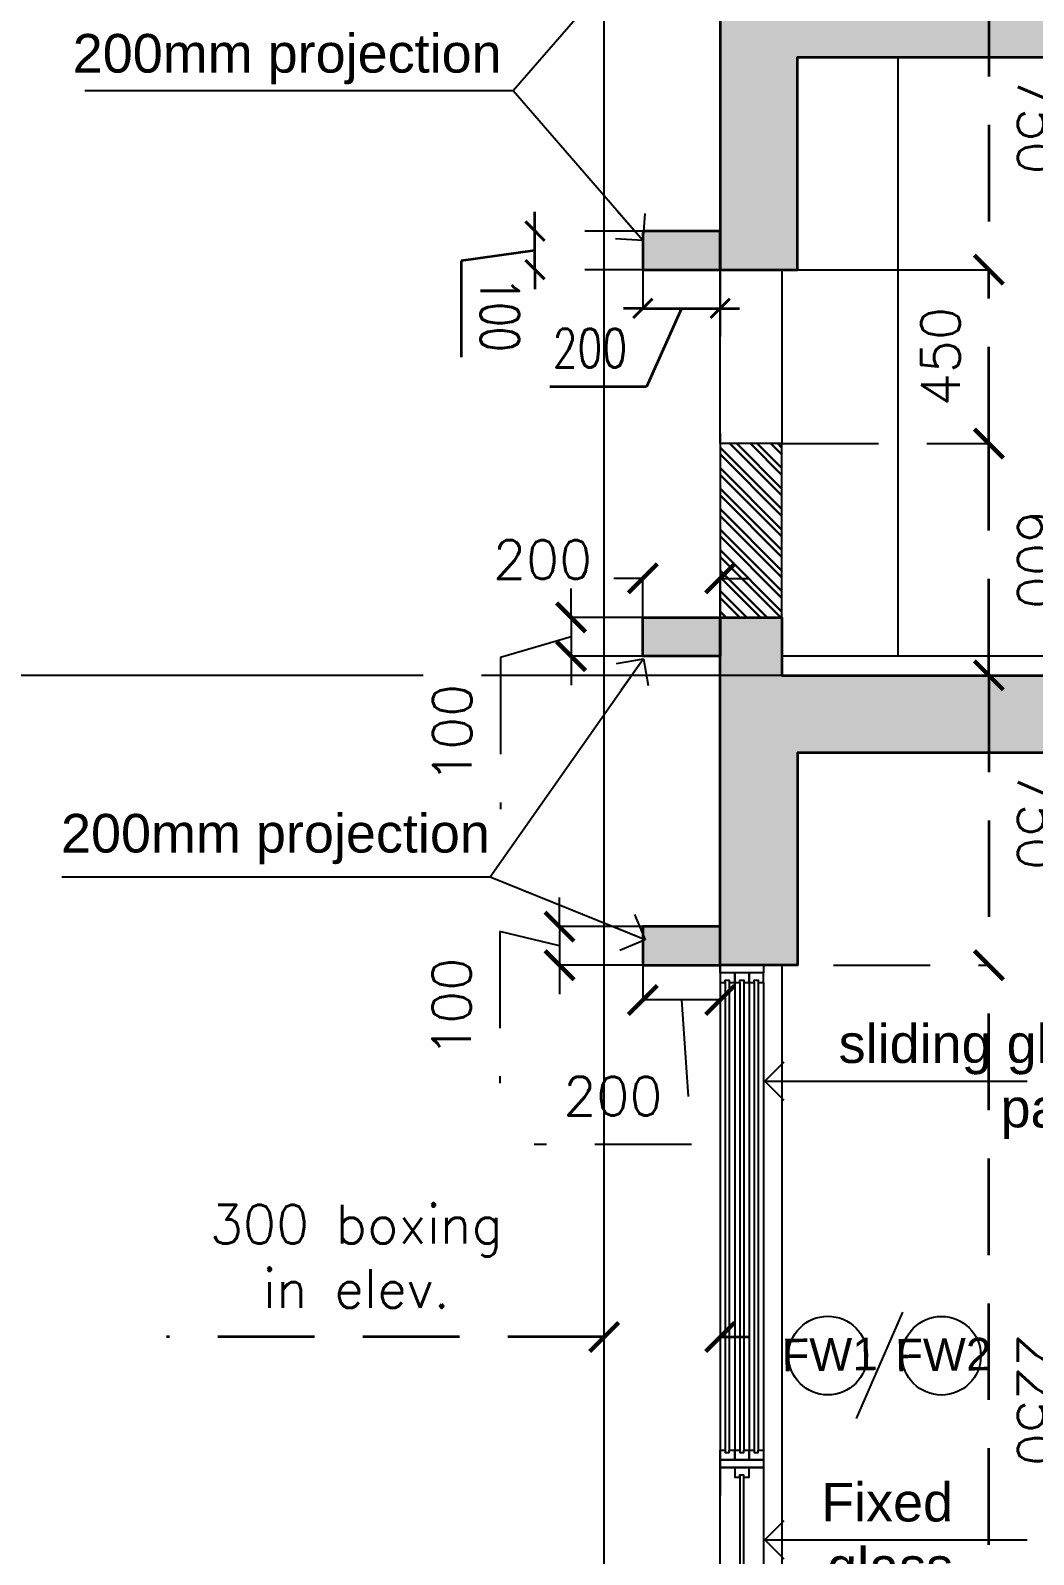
# Model space of a CAD drawing. Header units: millimetres. Extents: x 1066295 to 1300022, y -5734212 to -5454663.
# Drawn here: x 1169082 to 1171679, y -5619268 to -5615324 of the extents above; entities that cross this region are included whole.
import ezdxf
from ezdxf.enums import TextEntityAlignment as Align

# ---------------------------------------------------------------- set-up
doc = ezdxf.new("R2010")
doc.units = ezdxf.units.MM
doc.header["$LTSCALE"] = 1000
doc.header["$MEASUREMENT"] = 0
for name, pattern in [('AUDIT_D_120904163729-0', [0]), ('T9_PROFILE SECTIONS$0$AUDIT_D_120904163729-0', [0]), ('T9_PROFILE SECTIONS$0$HIDDEN', [0.375, 0.25, -0.125]), ('T9_PROFILE SECTIONS$0$HIDDEN2', [0.1875, 0.125, -0.0625]), ('T9_PROFILE SECTIONS$0$PHANTOM2', [1.25, 0.625, -0.125, 0.125, -0.125, 0.125, -0.125]), ('T9_PROFILE SECTIONS$0$T10(T7 IS SIMILAR BUT MIRROR) - DIMENSION & TEXTING$0$HIDDEN', [0.375, 0.25, -0.125]), ('T9_PROFILE SECTIONS$0$T8_PROFILE SECTIONS$0$HIDDEN', [0.375, 0.25, -0.125])]:
    doc.linetypes.add(name, pattern=pattern)
doc.layers.get('0').update_dxf_attribs({"linetype": 'AUDIT_D_120904163729-0'})
for name, color, linetype in [('T9_PROFILE SECTIONS$0$A-BUILDING LINE TURNS HERE', 252, 'T9_PROFILE SECTIONS$0$PHANTOM2'), ('T9_PROFILE SECTIONS$0$a-ele', 8, 'Continuous'), ('T9_PROFILE SECTIONS$0$a-wall', 6, 'Continuous'), ('T9_PROFILE SECTIONS$0$a-window', 5, 'Continuous'), ('T9_PROFILE SECTIONS$0$Elev 01', 8, 'Continuous'), ('T9_PROFILE SECTIONS$0$ELEV 5', 8, 'Continuous'), ('T9_PROFILE SECTIONS$0$F.F.L', 36, 'Continuous'), ('T9_PROFILE SECTIONS$0$HATCH 150', 8, 'Continuous'), ('T9_PROFILE SECTIONS$0$Leader', 2, 'T9_PROFILE SECTIONS$0$AUDIT_D_120904163729-0'), ('T9_PROFILE SECTIONS$0$LEVEL', 7, 'Continuous'), ('T9_PROFILE SECTIONS$0$T10(T7 IS SIMILAR BUT MIRROR) - DIMENSION & TEXTING$0$A-DIMENSIONS', 2, 'T9_PROFILE SECTIONS$0$T10(T7 IS SIMILAR BUT MIRROR) - DIMENSION & TEXTING$0$HIDDEN'), ('T9_PROFILE SECTIONS$0$TEXT ROOM', 7, 'Continuous'), ('T9_PROFILE SECTIONS$0$TYPICAL UNITS$0$a-door-no', 104, 'Continuous')]:
    doc.layers.add(name, color=color, linetype=linetype)
for name, color, linetype, lineweight in [('T9_PROFILE SECTIONS$0$A-DIMENSION', 2, 'Continuous', 35), ('T9_PROFILE SECTIONS$0$A-SLAB', 3, 'Continuous', 35), ('T9_PROFILE SECTIONS$0$NON-STRUCT -150', 230, 'Continuous', 30), ('T9_PROFILE SECTIONS$0$R0-18-10-2014-T1-1st Podium Floor Plan$0$Text', 7, 'Continuous', 0), ('T9_PROFILE SECTIONS$0$T8_PROFILE SECTIONS$0$A-DIMENSION', 2, 'Continuous', 35)]:
    doc.layers.add(name, color=color, linetype=linetype, lineweight=lineweight)
doc.styles.add('T9_PROFILE SECTIONS$0$ARIAL ARROW', font='arial.ttf')
doc.styles.add('T9_PROFILE SECTIONS$0$CLUSTER A- TOILET DETAIL$0$texts', font='simplex.shx', dxfattribs={"width": 0.75})
doc.styles.add('T9_PROFILE SECTIONS$0$Romans 1', font='romans.shx', dxfattribs={"height": 100})
doc.styles.add('T9_PROFILE SECTIONS$0$T8_PROFILE SECTIONS$0$Romans 1', font='romans.shx', dxfattribs={"height": 100})
doc.styles.add('T9_PROFILE SECTIONS$0$TYPICAL UNITS$0$LODHA STANDERD', font='sanss___.ttf')
doc.dimstyles.new('T9_PROFILE SECTIONS$0$ALPINE S', dxfattribs={"dimscale": 0, "dimtxt": 100, "dimasz": 75, "dimexe": 0, "dimexo": 0, "dimgap": 75, "dimtad": 1, "dimdec": 0, "dimzin": 0, "dimdsep": 46, "dimtxsty": 'T9_PROFILE SECTIONS$0$Romans 1', "dimblk": 'T9_PROFILE SECTIONS$0$_ArchTick', "dimcen": 0.09, "dimclrd": 256, "dimclre": 256, "dimclrt": 7, "dimadec": 0, "dimazin": 0, "dimtfac": 1, "dimtdec": 0, "dimtofl": 0, "dimtmove": 1, "dimatfit": 0, "dimldrblk": 'T9_PROFILE SECTIONS$0$_Open90', "dimfxl": 1, "dimtolj": 1, "dimtzin": 0, "dimarcsym": 0})
doc.dimstyles.new('T9_PROFILE SECTIONS$0$T8_PROFILE SECTIONS$0$ALPINE S', dxfattribs={"dimscale": 0, "dimtxt": 100, "dimasz": 75, "dimexe": 0, "dimexo": 0, "dimgap": 75, "dimtad": 1, "dimdec": 0, "dimzin": 0, "dimdsep": 46, "dimtxsty": 'T9_PROFILE SECTIONS$0$T8_PROFILE SECTIONS$0$Romans 1', "dimblk": 'T9_PROFILE SECTIONS$0$T8_PROFILE SECTIONS$0$_ArchTick', "dimcen": 0.09, "dimclrd": 256, "dimclre": 256, "dimclrt": 7, "dimadec": 0, "dimazin": 0, "dimtfac": 1, "dimtdec": 0, "dimtofl": 0, "dimtmove": 1, "dimatfit": 0, "dimldrblk": 'T9_PROFILE SECTIONS$0$T8_PROFILE SECTIONS$0$_Open90', "dimfxl": 1, "dimtolj": 1, "dimtzin": 0, "dimarcsym": 0})

# ---------------------------------------------------------------- blocks, each defined once
blk = doc.blocks.new('T9_PROFILE SECTIONS$0$A$C04612184')
at = {"layer": 'T9_PROFILE SECTIONS$0$LEVEL', "color": 8, "linetype": 'T9_PROFILE SECTIONS$0$HIDDEN2', "ltscale": 5}
blk.add_line((89.8181, 74.915), (-67.8271, 74.915), dxfattribs=at)
blk = doc.blocks.new('T9_PROFILE SECTIONS$0$_ArchTick')
at = {"color": 0, "linetype": 'ByBlock', "const_width": 0.15}
blk.add_lwpolyline([(-0.5, -0.5), (0.5, 0.5)], dxfattribs=at)
blk = doc.blocks.new('*D238')
at = {"layer": 'T9_PROFILE SECTIONS$0$A-DIMENSION', "linetype": 'T9_PROFILE SECTIONS$0$HIDDEN', "lineweight": -2, "transparency": 16777216}
for p, q in [((1319621.8, -5693762.8), (1319621.8, -5694164.6)), ((1320371.8, -5693762.8), (1320371.8, -5694164.6))]:
    blk.add_line(p, q, dxfattribs=at)
at = {"layer": 'T9_PROFILE SECTIONS$0$A-DIMENSION', "linetype": 'T9_PROFILE SECTIONS$0$HIDDEN', "transparency": 16777216}
blk.add_line((1320371.8, -5694164.6), (1319621.8, -5694164.6), dxfattribs=at)
at = {"layer": 'T9_PROFILE SECTIONS$0$A-DIMENSION', "linetype": 'ByBlock', "transparency": 16777216, "xscale": 75, "yscale": 75, "zscale": 75, "rotation": 180}
blk.add_blockref('T9_PROFILE SECTIONS$0$_ArchTick', (1319621.8, -5694164.6), dxfattribs=at)
at = {"layer": 'T9_PROFILE SECTIONS$0$A-DIMENSION', "linetype": 'ByBlock', "transparency": 16777216, "xscale": 75, "yscale": 75, "zscale": 75}
blk.add_blockref('T9_PROFILE SECTIONS$0$_ArchTick', (1320371.8, -5694164.6), dxfattribs=at)
at = {"layer": 'T9_PROFILE SECTIONS$0$A-DIMENSION', "color": 7, "linetype": 'ByBlock', "transparency": 16777216, "insert": (1319996.8, -5694289.6), "char_height": 100, "attachment_point": 5, "rotation": 180, "style": 'T9_PROFILE SECTIONS$0$Romans 1'}
blk.add_mtext('\\A1;750', dxfattribs=at)
blk = doc.blocks.new('T9_PROFILE SECTIONS$0$_Open90')
at = {"color": 0, "linetype": 'ByBlock', "lineweight": -2}
for p, q in [((0, 0), (-1, 0)), ((-0.5, 0.5), (0, 0)), ((0, 0), (-0.5, -0.5))]:
    blk.add_line(p, q, dxfattribs=at)
blk = doc.blocks.new('*D239')
at = {"layer": 'T9_PROFILE SECTIONS$0$A-DIMENSION', "linetype": 'T9_PROFILE SECTIONS$0$HIDDEN', "lineweight": -2, "transparency": 16777216}
for p, q in [((1320371.8, -5693762.8), (1320371.8, -5694164.6)), ((1322621.8, -5693762.8), (1322621.8, -5694164.6))]:
    blk.add_line(p, q, dxfattribs=at)
at = {"layer": 'T9_PROFILE SECTIONS$0$A-DIMENSION', "linetype": 'T9_PROFILE SECTIONS$0$HIDDEN', "transparency": 16777216}
blk.add_line((1320371.8, -5694164.6), (1322621.8, -5694164.6), dxfattribs=at)
at = {"layer": 'T9_PROFILE SECTIONS$0$A-DIMENSION', "linetype": 'ByBlock', "transparency": 16777216, "xscale": 75, "yscale": 75, "zscale": 75, "rotation": 180}
blk.add_blockref('T9_PROFILE SECTIONS$0$_ArchTick', (1320371.8, -5694164.6), dxfattribs=at)
at = {"layer": 'T9_PROFILE SECTIONS$0$A-DIMENSION', "linetype": 'ByBlock', "transparency": 16777216, "xscale": 75, "yscale": 75, "zscale": 75}
blk.add_blockref('T9_PROFILE SECTIONS$0$_ArchTick', (1322621.8, -5694164.6), dxfattribs=at)
at = {"layer": 'T9_PROFILE SECTIONS$0$A-DIMENSION', "color": 7, "linetype": 'ByBlock', "transparency": 16777216, "insert": (1321496.8, -5694289.6), "char_height": 100, "attachment_point": 5, "rotation": 180, "style": 'T9_PROFILE SECTIONS$0$Romans 1'}
blk.add_mtext('\\A1;2250', dxfattribs=at)
blk = doc.blocks.new('T9_PROFILE SECTIONS$0$window with railing-flat-2')
at = {"layer": 'T9_PROFILE SECTIONS$0$a-ele'}
blk.add_lwpolyline([(-11234.8, -340863.7), (-11234.8, -338763.7)], dxfattribs=at)
at = {"layer": 'T9_PROFILE SECTIONS$0$a-window', "color": 250}
for p, q in [((-11394.9, -338808.7), (-11394.9, -340018.7)), ((-11381.6, -338808.7), (-11381.6, -340018.7)), ((-11371.6, -338808.7), (-11371.6, -340018.7))]:
    blk.add_line(p, q, dxfattribs=at)
at = {"layer": 'T9_PROFILE SECTIONS$0$a-window', "color": 1}
for p, q in [((-11357.4, -338808.7), (-11357.4, -340018.7)), ((-11319.9, -338808.7), (-11319.9, -340018.7)), ((-11319.9, -338808.7), (-11319.9, -340018.7)), ((-11282.4, -338808.7), (-11282.4, -340018.7))]:
    blk.add_line(p, q, dxfattribs=at)
at = {"layer": 'T9_PROFILE SECTIONS$0$a-window', "color": 5}
for p, q in [((-11344.1, -338808.7), (-11344.1, -340018.7)), ((-11334.1, -338808.7), (-11334.1, -340018.7)), ((-11306.6, -338808.7), (-11306.6, -340018.7)), ((-11296.6, -338808.7), (-11296.6, -340018.7)), ((-11344.2, -340082.7), (-11344.2, -340818.7)), ((-11334.2, -340082.7), (-11334.2, -340818.7))]:
    blk.add_line(p, q, dxfattribs=at)
at = {"layer": 'T9_PROFILE SECTIONS$0$a-window', "color": 4}
for points in [[(-11394.9, -338783.7), (-11394.9, -338763.7), (-11282.4, -338763.7), (-11282.4, -338783.7)], [(-11371.6, -338808.7), (-11357.4, -338808.7), (-11357.4, -338783.7), (-11394.9, -338783.7), (-11394.9, -338808.7), (-11381.6, -338808.7), (-11381.6, -338802.7), (-11371.6, -338802.7)], [(-11334.1, -338808.7), (-11319.9, -338808.7), (-11319.9, -338783.7), (-11357.4, -338783.7), (-11357.4, -338808.7), (-11344.1, -338808.7), (-11344.1, -338802.7), (-11334.1, -338802.7)], [(-11296.6, -338808.7), (-11282.4, -338808.7), (-11282.4, -338783.7), (-11319.9, -338783.7), (-11319.9, -338808.7), (-11306.6, -338808.7), (-11306.6, -338802.7), (-11296.6, -338802.7)], [(-11371.6, -340018.7), (-11357.4, -340018.7), (-11357.4, -340043.7), (-11394.9, -340043.7), (-11394.9, -340018.7), (-11381.6, -340018.7), (-11381.6, -340024.7), (-11371.6, -340024.7)], [(-11394.9, -340063.7), (-11394.9, -340043.7), (-11282.4, -340043.7), (-11282.4, -340063.7)], [(-11334.1, -340018.7), (-11319.9, -340018.7), (-11319.9, -340043.7), (-11357.4, -340043.7), (-11357.4, -340018.7), (-11344.1, -340018.7), (-11344.1, -340024.7), (-11334.1, -340024.7)], [(-11296.6, -340018.7), (-11282.4, -340018.7), (-11282.4, -340043.7), (-11319.9, -340043.7), (-11319.9, -340018.7), (-11306.6, -340018.7), (-11306.6, -340024.7), (-11296.6, -340024.7)], [(-11334.2, -340088.7), (-11319.9, -340088.7), (-11319.9, -340063.7), (-11357.4, -340063.7), (-11357.4, -340088.7), (-11344.2, -340088.7), (-11344.2, -340082.7), (-11334.2, -340082.7)], [(-11334.2, -340818.7), (-11319.9, -340818.7), (-11319.9, -340843.7), (-11357.4, -340843.7), (-11357.4, -340818.7), (-11344.2, -340818.7), (-11344.2, -340824.7), (-11334.2, -340824.7)], [(-11394.9, -340863.7), (-11394.9, -340843.7), (-11282.4, -340843.7), (-11282.4, -340863.7)]]:
    blk.add_lwpolyline(points, close=True, dxfattribs=at)
at = {"layer": 'T9_PROFILE SECTIONS$0$a-window', "color": 250}
blk.add_lwpolyline([(-11394.9, -340063.7), (-11282.4, -340063.7), (-11282.4, -340843.7), (-11394.9, -340843.7)], close=True, dxfattribs=at)
blk = doc.blocks.new('T9_PROFILE SECTIONS$0$T8_PROFILE SECTIONS$0$_ArchTick')
at = {"color": 0, "linetype": 'ByBlock', "const_width": 0.15}
blk.add_lwpolyline([(-0.5, -0.5), (0.5, 0.5)], dxfattribs=at)
blk = doc.blocks.new('*D242')
at = {"layer": 'T9_PROFILE SECTIONS$0$T8_PROFILE SECTIONS$0$A-DIMENSION', "linetype": 'T9_PROFILE SECTIONS$0$T8_PROFILE SECTIONS$0$HIDDEN', "transparency": 16777216}
for p, q in [((1319318.9, -5693278.2), (1319318.9, -5692985.4)), ((1319521.7, -5693269), (1319521.7, -5693219)), ((1319521.7, -5693369), (1319318.9, -5693278.2)), ((1319521.7, -5693269), (1319521.7, -5693469)), ((1319521.7, -5693469), (1319521.7, -5693519))]:
    blk.add_line(p, q, dxfattribs=at)
at = {"layer": 'T9_PROFILE SECTIONS$0$T8_PROFILE SECTIONS$0$A-DIMENSION', "linetype": 'T9_PROFILE SECTIONS$0$T8_PROFILE SECTIONS$0$HIDDEN', "lineweight": -2, "transparency": 16777216}
for p, q in [((1319621.8, -5693269), (1319521.7, -5693269)), ((1319621.8, -5693469), (1319521.7, -5693469))]:
    blk.add_line(p, q, dxfattribs=at)
at = {"layer": 'T9_PROFILE SECTIONS$0$T8_PROFILE SECTIONS$0$A-DIMENSION', "linetype": 'ByBlock', "transparency": 16777216, "xscale": 50, "yscale": 50, "zscale": 50}
for p, rotation in [((1319521.7, -5693269), 269.9999999999999), ((1319521.7, -5693469), 89.99999999999994)]:
    blk.add_blockref('T9_PROFILE SECTIONS$0$T8_PROFILE SECTIONS$0$_ArchTick', p, dxfattribs=dict(at, rotation=rotation))
at = {"layer": 'T9_PROFILE SECTIONS$0$T8_PROFILE SECTIONS$0$A-DIMENSION', "color": 7, "linetype": 'ByBlock', "transparency": 16777216, "insert": (1319418.9, -5693131.8), "char_height": 100, "attachment_point": 5, "rotation": 270, "style": 'T9_PROFILE SECTIONS$0$CLUSTER A- TOILET DETAIL$0$texts'}
blk.add_mtext('\\A1;200', dxfattribs=at)
blk = doc.blocks.new('T9_PROFILE SECTIONS$0$T8_PROFILE SECTIONS$0$_Open90')
at = {"color": 0, "linetype": 'ByBlock', "lineweight": -2}
for p, q in [((0, 0), (-1, 0)), ((-0.5, 0.5), (0, 0)), ((0, 0), (-0.5, -0.5))]:
    blk.add_line(p, q, dxfattribs=at)
blk = doc.blocks.new('*D243')
at = {"layer": 'T9_PROFILE SECTIONS$0$T8_PROFILE SECTIONS$0$A-DIMENSION', "linetype": 'T9_PROFILE SECTIONS$0$T8_PROFILE SECTIONS$0$HIDDEN', "transparency": 16777216}
for p, q in [((1319645.1, -5692798.7), (1319366.5, -5692798.7)), ((1319671.8, -5692989.7), (1319645.1, -5692798.7)), ((1319621.8, -5692989.7), (1319571.8, -5692989.7)), ((1319621.8, -5692989.7), (1319721.8, -5692989.7)), ((1319721.8, -5692989.7), (1319771.8, -5692989.7))]:
    blk.add_line(p, q, dxfattribs=at)
at = {"layer": 'T9_PROFILE SECTIONS$0$T8_PROFILE SECTIONS$0$A-DIMENSION', "linetype": 'T9_PROFILE SECTIONS$0$T8_PROFILE SECTIONS$0$HIDDEN', "lineweight": -2, "transparency": 16777216}
for p, q in [((1319621.8, -5693369), (1319621.8, -5692989.7)), ((1319721.8, -5693369), (1319721.8, -5692989.7))]:
    blk.add_line(p, q, dxfattribs=at)
at = {"layer": 'T9_PROFILE SECTIONS$0$T8_PROFILE SECTIONS$0$A-DIMENSION', "linetype": 'ByBlock', "transparency": 16777216, "xscale": 50, "yscale": 50, "zscale": 50}
for p, rotation in [((1319621.8, -5692989.7), 359.9999999999999), ((1319721.8, -5692989.7), 179.9999999999999)]:
    blk.add_blockref('T9_PROFILE SECTIONS$0$T8_PROFILE SECTIONS$0$_ArchTick', p, dxfattribs=dict(at, rotation=rotation))
at = {"layer": 'T9_PROFILE SECTIONS$0$T8_PROFILE SECTIONS$0$A-DIMENSION', "color": 7, "linetype": 'ByBlock', "transparency": 16777216, "insert": (1319505.8, -5692898.7), "char_height": 100, "attachment_point": 5, "rotation": 180, "style": 'T9_PROFILE SECTIONS$0$CLUSTER A- TOILET DETAIL$0$texts'}
blk.add_mtext('\\A1;100', dxfattribs=at)
blk = doc.blocks.new('*D245')
at = {"layer": 'T9_PROFILE SECTIONS$0$A-DIMENSION', "linetype": 'T9_PROFILE SECTIONS$0$HIDDEN', "transparency": 16777216}
for p, q in [((1321659.9, -5693169), (1321659.9, -5692035.7)), ((1321659.9, -5693469.1), (1321659.9, -5693544.1))]:
    blk.add_line(p, q, dxfattribs=at)
at = {"layer": 'T9_PROFILE SECTIONS$0$A-DIMENSION', "linetype": 'T9_PROFILE SECTIONS$0$HIDDEN', "lineweight": -2, "transparency": 16777216}
for p, q in [((1321654.1, -5693169), (1321659.9, -5693169)), ((1321654.1, -5693469.1), (1321659.9, -5693469.1))]:
    blk.add_line(p, q, dxfattribs=at)
at = {"layer": 'T9_PROFILE SECTIONS$0$A-DIMENSION', "linetype": 'ByBlock', "transparency": 16777216, "xscale": 75, "yscale": 75, "zscale": 75}
for p, rotation in [((1321659.9, -5693169), 270.0000000000001), ((1321659.9, -5693469.1), 90.00000000000006)]:
    blk.add_blockref('T9_PROFILE SECTIONS$0$_ArchTick', p, dxfattribs=dict(at, rotation=rotation))
at = {"layer": 'T9_PROFILE SECTIONS$0$A-DIMENSION', "color": 7, "linetype": 'ByBlock', "transparency": 16777216, "insert": (1321868.3, -5692527.4), "char_height": 100, "attachment_point": 5, "rotation": 270, "style": 'T9_PROFILE SECTIONS$0$Romans 1'}
blk.add_mtext('\\A1;300 boxing\\Pin elev.', dxfattribs=at)
blk = doc.blocks.new('T9_PROFILE SECTIONS$0$TYPICAL UNITS$0$B-flat-33')
at = {"layer": 'T9_PROFILE SECTIONS$0$TYPICAL UNITS$0$a-door-no'}
blk.add_ellipse((14107.6, 1401.5), major_axis=(0, -181), ratio=0.999989, dxfattribs=at)
at = {"layer": 'T9_PROFILE SECTIONS$0$TYPICAL UNITS$0$a-door-no', "style": 'T9_PROFILE SECTIONS$0$TYPICAL UNITS$0$LODHA STANDERD', "oblique": 0.00002, "width": 0.999989}
blk.add_attdef('OP1', text='', height=150, rotation=0.75922, dxfattribs=at).set_placement((14117, 1331.6), align=Align.CENTER)
blk = doc.blocks.new('*D230')
at = {"layer": 'T9_PROFILE SECTIONS$0$A-DIMENSION', "linetype": 'T9_PROFILE SECTIONS$0$HIDDEN', "lineweight": -2, "transparency": 16777216}
for p, q in [((1364621.8, -5688762.8), (1364621.8, -5689164.6)), ((1365371.8, -5688762.8), (1365371.8, -5689164.6))]:
    blk.add_line(p, q, dxfattribs=at)
at = {"layer": 'T9_PROFILE SECTIONS$0$A-DIMENSION', "linetype": 'T9_PROFILE SECTIONS$0$HIDDEN', "transparency": 16777216}
blk.add_line((1365371.8, -5689164.6), (1364621.8, -5689164.6), dxfattribs=at)
at = {"layer": 'T9_PROFILE SECTIONS$0$A-DIMENSION', "linetype": 'ByBlock', "transparency": 16777216, "xscale": 75, "yscale": 75, "zscale": 75, "rotation": 180}
blk.add_blockref('T9_PROFILE SECTIONS$0$_ArchTick', (1364621.8, -5689164.6), dxfattribs=at)
at = {"layer": 'T9_PROFILE SECTIONS$0$A-DIMENSION', "linetype": 'ByBlock', "transparency": 16777216, "xscale": 75, "yscale": 75, "zscale": 75}
blk.add_blockref('T9_PROFILE SECTIONS$0$_ArchTick', (1365371.8, -5689164.6), dxfattribs=at)
at = {"layer": 'T9_PROFILE SECTIONS$0$A-DIMENSION', "color": 7, "linetype": 'ByBlock', "transparency": 16777216, "insert": (1364996.8, -5689289.6), "char_height": 100, "attachment_point": 5, "rotation": 180, "style": 'T9_PROFILE SECTIONS$0$Romans 1'}
blk.add_mtext('\\A1;750', dxfattribs=at)
blk = doc.blocks.new('*D231')
at = {"layer": 'T9_PROFILE SECTIONS$0$A-DIMENSION', "linetype": 'T9_PROFILE SECTIONS$0$HIDDEN', "lineweight": -2, "transparency": 16777216}
for p, q in [((1365971.8, -5688629), (1365971.8, -5689164.6)), ((1365371.8, -5688762.8), (1365371.8, -5689164.6))]:
    blk.add_line(p, q, dxfattribs=at)
at = {"layer": 'T9_PROFILE SECTIONS$0$A-DIMENSION', "linetype": 'T9_PROFILE SECTIONS$0$HIDDEN', "transparency": 16777216}
blk.add_line((1365371.8, -5689164.6), (1365971.8, -5689164.6), dxfattribs=at)
at = {"layer": 'T9_PROFILE SECTIONS$0$A-DIMENSION', "linetype": 'ByBlock', "transparency": 16777216, "xscale": 75, "yscale": 75, "zscale": 75, "rotation": 180}
blk.add_blockref('T9_PROFILE SECTIONS$0$_ArchTick', (1365371.8, -5689164.6), dxfattribs=at)
at = {"layer": 'T9_PROFILE SECTIONS$0$A-DIMENSION', "linetype": 'ByBlock', "transparency": 16777216, "xscale": 75, "yscale": 75, "zscale": 75}
blk.add_blockref('T9_PROFILE SECTIONS$0$_ArchTick', (1365971.8, -5689164.6), dxfattribs=at)
at = {"layer": 'T9_PROFILE SECTIONS$0$A-DIMENSION', "color": 7, "linetype": 'ByBlock', "transparency": 16777216, "insert": (1365671.8, -5689289.6), "char_height": 100, "attachment_point": 5, "rotation": 180, "style": 'T9_PROFILE SECTIONS$0$Romans 1'}
blk.add_mtext('\\A1;600', dxfattribs=at)
blk = doc.blocks.new('*D232')
at = {"layer": 'T9_PROFILE SECTIONS$0$A-DIMENSION', "linetype": 'T9_PROFILE SECTIONS$0$HIDDEN', "lineweight": -2, "transparency": 16777216}
for p, q in [((1365971.8, -5688629), (1365971.8, -5689164.6)), ((1366421.8, -5688629), (1366421.8, -5689164.6))]:
    blk.add_line(p, q, dxfattribs=at)
at = {"layer": 'T9_PROFILE SECTIONS$0$A-DIMENSION', "linetype": 'T9_PROFILE SECTIONS$0$HIDDEN', "transparency": 16777216}
blk.add_line((1365971.8, -5689164.6), (1366421.8, -5689164.6), dxfattribs=at)
at = {"layer": 'T9_PROFILE SECTIONS$0$A-DIMENSION', "linetype": 'ByBlock', "transparency": 16777216, "xscale": 75, "yscale": 75, "zscale": 75, "rotation": 180}
blk.add_blockref('T9_PROFILE SECTIONS$0$_ArchTick', (1365971.8, -5689164.6), dxfattribs=at)
at = {"layer": 'T9_PROFILE SECTIONS$0$A-DIMENSION', "linetype": 'ByBlock', "transparency": 16777216, "xscale": 75, "yscale": 75, "zscale": 75}
blk.add_blockref('T9_PROFILE SECTIONS$0$_ArchTick', (1366421.8, -5689164.6), dxfattribs=at)
at = {"layer": 'T9_PROFILE SECTIONS$0$A-DIMENSION', "color": 7, "linetype": 'ByBlock', "transparency": 16777216, "insert": (1366196.8, -5689039.6), "char_height": 100, "attachment_point": 5, "style": 'T9_PROFILE SECTIONS$0$Romans 1'}
blk.add_mtext('\\A1;450', dxfattribs=at)
blk = doc.blocks.new('*D233')
at = {"layer": 'T9_PROFILE SECTIONS$0$T10(T7 IS SIMILAR BUT MIRROR) - DIMENSION & TEXTING$0$A-DIMENSIONS', "lineweight": -2, "transparency": 16777216}
for p, q in [((1365623, -5688269), (1365623, -5688194)), ((1365623, -5688469), (1365623, -5688544))]:
    blk.add_line(p, q, dxfattribs=at)
at = {"layer": 'T9_PROFILE SECTIONS$0$T10(T7 IS SIMILAR BUT MIRROR) - DIMENSION & TEXTING$0$A-DIMENSIONS', "linetype": 'T9_PROFILE SECTIONS$0$HIDDEN', "lineweight": -2, "transparency": 16777216}
for p, q in [((1365521.8, -5688269), (1365623, -5688269)), ((1365521.8, -5688469), (1365623, -5688469))]:
    blk.add_line(p, q, dxfattribs=at)
at = {"layer": 'T9_PROFILE SECTIONS$0$T10(T7 IS SIMILAR BUT MIRROR) - DIMENSION & TEXTING$0$A-DIMENSIONS', "linetype": 'ByBlock', "lineweight": -2, "transparency": 16777216, "xscale": 75, "yscale": 75, "zscale": 75}
for p, rotation in [((1365623, -5688269), 270), ((1365623, -5688469), 90.00000000000001)]:
    blk.add_blockref('T9_PROFILE SECTIONS$0$_ArchTick', p, dxfattribs=dict(at, rotation=rotation))
at = {"layer": 'T9_PROFILE SECTIONS$0$T10(T7 IS SIMILAR BUT MIRROR) - DIMENSION & TEXTING$0$A-DIMENSIONS', "color": 7, "linetype": 'ByBlock', "transparency": 16777216, "insert": (1365671.6, -5688009.4), "char_height": 100, "attachment_point": 5, "rotation": 270, "style": 'T9_PROFILE SECTIONS$0$Romans 1', "bg_fill": 3, "box_fill_scale": 1.25, "bg_fill_color": 256, "bg_fill_true_color": 13158600, "bg_fill_transparency": 0}
blk.add_mtext('\\A1;200', dxfattribs=at)
blk = doc.blocks.new('*D234')
at = {"layer": 'T9_PROFILE SECTIONS$0$T10(T7 IS SIMILAR BUT MIRROR) - DIMENSION & TEXTING$0$A-DIMENSIONS', "lineweight": -2, "transparency": 16777216}
for p, q in [((1365418.3, -5687900.5), (1365025.4, -5687900.5)), ((1365471.8, -5688083.1), (1365418.3, -5687900.5)), ((1365421.8, -5688083.1), (1365346.8, -5688083.1)), ((1365521.8, -5688083.1), (1365421.8, -5688083.1)), ((1365521.8, -5688083.1), (1365596.8, -5688083.1))]:
    blk.add_line(p, q, dxfattribs=at)
at = {"layer": 'T9_PROFILE SECTIONS$0$T10(T7 IS SIMILAR BUT MIRROR) - DIMENSION & TEXTING$0$A-DIMENSIONS', "linetype": 'T9_PROFILE SECTIONS$0$HIDDEN', "lineweight": -2, "transparency": 16777216}
for p, q in [((1365421.8, -5688269), (1365421.8, -5688083.1)), ((1365521.8, -5688269), (1365521.8, -5688083.1))]:
    blk.add_line(p, q, dxfattribs=at)
at = {"layer": 'T9_PROFILE SECTIONS$0$T10(T7 IS SIMILAR BUT MIRROR) - DIMENSION & TEXTING$0$A-DIMENSIONS', "linetype": 'ByBlock', "lineweight": -2, "transparency": 16777216, "xscale": 75, "yscale": 75, "zscale": 75}
blk.add_blockref('T9_PROFILE SECTIONS$0$_ArchTick', (1365421.8, -5688083.1), dxfattribs=at)
at = {"layer": 'T9_PROFILE SECTIONS$0$T10(T7 IS SIMILAR BUT MIRROR) - DIMENSION & TEXTING$0$A-DIMENSIONS', "linetype": 'ByBlock', "lineweight": -2, "transparency": 16777216, "xscale": 75, "yscale": 75, "zscale": 75, "rotation": 180}
blk.add_blockref('T9_PROFILE SECTIONS$0$_ArchTick', (1365521.8, -5688083.1), dxfattribs=at)
at = {"layer": 'T9_PROFILE SECTIONS$0$T10(T7 IS SIMILAR BUT MIRROR) - DIMENSION & TEXTING$0$A-DIMENSIONS', "color": 7, "linetype": 'ByBlock', "transparency": 16777216, "insert": (1365221.8, -5687775.5), "char_height": 100, "attachment_point": 5, "style": 'T9_PROFILE SECTIONS$0$Romans 1', "bg_fill": 3, "box_fill_scale": 1.25, "bg_fill_color": 256, "bg_fill_true_color": 13158600, "bg_fill_transparency": 0}
blk.add_mtext('\\A1;100', dxfattribs=at)
blk = doc.blocks.new('*D235')
at = {"layer": 'T9_PROFILE SECTIONS$0$T10(T7 IS SIMILAR BUT MIRROR) - DIMENSION & TEXTING$0$A-DIMENSIONS', "lineweight": -2, "transparency": 16777216}
for p, q in [((1364158.3, -5688394.8), (1364158.3, -5687987.7)), ((1364531.9, -5688469), (1364531.9, -5688269)), ((1364531.9, -5688369), (1364158.3, -5688394.8))]:
    blk.add_line(p, q, dxfattribs=at)
at = {"layer": 'T9_PROFILE SECTIONS$0$T10(T7 IS SIMILAR BUT MIRROR) - DIMENSION & TEXTING$0$A-DIMENSIONS', "linetype": 'T9_PROFILE SECTIONS$0$HIDDEN', "lineweight": -2, "transparency": 16777216}
for p, q in [((1364621.8, -5688269), (1364531.9, -5688269)), ((1364621.8, -5688469), (1364531.9, -5688469))]:
    blk.add_line(p, q, dxfattribs=at)
at = {"layer": 'T9_PROFILE SECTIONS$0$T10(T7 IS SIMILAR BUT MIRROR) - DIMENSION & TEXTING$0$A-DIMENSIONS', "linetype": 'ByBlock', "lineweight": -2, "transparency": 16777216, "xscale": 75, "yscale": 75, "zscale": 75}
for p, rotation in [((1364531.9, -5688269), 90.00000000000001), ((1364531.9, -5688469), 270)]:
    blk.add_blockref('T9_PROFILE SECTIONS$0$_ArchTick', p, dxfattribs=dict(at, rotation=rotation))
at = {"layer": 'T9_PROFILE SECTIONS$0$T10(T7 IS SIMILAR BUT MIRROR) - DIMENSION & TEXTING$0$A-DIMENSIONS', "color": 7, "linetype": 'ByBlock', "transparency": 16777216, "insert": (1364283.3, -5688191.3), "char_height": 100, "attachment_point": 5, "rotation": 270, "style": 'T9_PROFILE SECTIONS$0$Romans 1', "bg_fill": 3, "box_fill_scale": 1.25, "bg_fill_color": 256, "bg_fill_true_color": 13158600, "bg_fill_transparency": 0}
blk.add_mtext('\\A1;200', dxfattribs=at)
blk = doc.blocks.new('*D236')
at = {"layer": 'T9_PROFILE SECTIONS$0$T10(T7 IS SIMILAR BUT MIRROR) - DIMENSION & TEXTING$0$A-DIMENSIONS', "lineweight": -2, "transparency": 16777216}
for p, q in [((1364709.4, -5687899), (1364316.5, -5687899)), ((1364671.8, -5688053.2), (1364709.4, -5687899)), ((1364621.8, -5688053.2), (1364546.8, -5688053.2)), ((1364721.8, -5688053.2), (1364621.8, -5688053.2)), ((1364721.8, -5688053.2), (1364796.8, -5688053.2))]:
    blk.add_line(p, q, dxfattribs=at)
at = {"layer": 'T9_PROFILE SECTIONS$0$T10(T7 IS SIMILAR BUT MIRROR) - DIMENSION & TEXTING$0$A-DIMENSIONS', "linetype": 'T9_PROFILE SECTIONS$0$HIDDEN', "lineweight": -2, "transparency": 16777216}
for p, q in [((1364621.8, -5688269), (1364621.8, -5688053.2)), ((1364721.8, -5688269), (1364721.8, -5688053.2))]:
    blk.add_line(p, q, dxfattribs=at)
at = {"layer": 'T9_PROFILE SECTIONS$0$T10(T7 IS SIMILAR BUT MIRROR) - DIMENSION & TEXTING$0$A-DIMENSIONS', "linetype": 'ByBlock', "lineweight": -2, "transparency": 16777216, "xscale": 75, "yscale": 75, "zscale": 75}
blk.add_blockref('T9_PROFILE SECTIONS$0$_ArchTick', (1364621.8, -5688053.2), dxfattribs=at)
at = {"layer": 'T9_PROFILE SECTIONS$0$T10(T7 IS SIMILAR BUT MIRROR) - DIMENSION & TEXTING$0$A-DIMENSIONS', "linetype": 'ByBlock', "lineweight": -2, "transparency": 16777216, "xscale": 75, "yscale": 75, "zscale": 75, "rotation": 180}
blk.add_blockref('T9_PROFILE SECTIONS$0$_ArchTick', (1364721.8, -5688053.2), dxfattribs=at)
at = {"layer": 'T9_PROFILE SECTIONS$0$T10(T7 IS SIMILAR BUT MIRROR) - DIMENSION & TEXTING$0$A-DIMENSIONS', "color": 7, "linetype": 'ByBlock', "transparency": 16777216, "insert": (1364512.9, -5687774), "char_height": 100, "attachment_point": 5, "style": 'T9_PROFILE SECTIONS$0$Romans 1', "bg_fill": 3, "box_fill_scale": 1.25, "bg_fill_color": 256, "bg_fill_true_color": 13158600, "bg_fill_transparency": 0}
blk.add_mtext('\\A1;100', dxfattribs=at)
blk = doc.blocks.new("T9_PROFILE SECTIONS$0$'OI")
at = {"layer": 'T9_PROFILE SECTIONS$0$HATCH 150'}
h = blk.add_hatch(dxfattribs=at)
h.set_pattern_fill('AR-SAND', color=8, scale=10, angle=-90)
h.set_pattern_definition([(37.5, (-4e-09, -2435.62), (-0.62993358, 19.26823769), [0, -15.2, 0, -17, 0, -16.25]), (7.5, (-4e-09, -2435.62), (17.69776705, 28.22146065), [0, -8.2, 0, -13.7, 0, -5.25]), (327.5, (-12.3, -2435.62), (31.141418618, 0.056590535), [0, -5, 0, -18, 0, -23.5]), (317.5, (-12.3, -2435.62), (30.06126605, 8.77675565), [0, -2.5, 0, -11.8, 0, -13.5])])
h.paths.add_polyline_path([(1320521.8, -5693269), (1320521.8, -5693629.1), (1320371.8, -5693629.1), (1320371.8, -5693469), (1320421.8, -5693469), (1320421.8, -5693269)])
h.paths.add_polyline_path([(1319721.8, -5693469), (1319721.8, -5693269), (1319621.8, -5693269), (1319621.8, -5693469)])
h = blk.add_hatch(color=8, dxfattribs=at)
h.dxf.hatch_style = 1
h.paths.add_polyline_path([(1320371.8, -5695763.9), (1320371.8, -5693469), (1319621.8, -5693469), (1319621.8, -5693669), (1320171.8, -5693669), (1320171.8, -5695763.9)])
at = {"linetype": 'ByBlock'}
blk.add_line((1321448.7, -5693821.9, 0), (1321724.1, -5693942.1, 0), dxfattribs=at)
at = {"layer": 'T9_PROFILE SECTIONS$0$A-SLAB', "linetype": 'ByBlock'}
for points in [[(1319721.8, -5693469), (1319721.8, -5693269), (1319621.8, -5693269), (1319621.8, -5693469)], [(1320371.8, -5695763.9), (1320371.8, -5693469), (1319621.8, -5693469), (1319621.8, -5693669), (1320171.8, -5693669), (1320171.8, -5695763.9)]]:
    blk.add_lwpolyline(points, close=True, dxfattribs=at)
at = {"layer": 'T9_PROFILE SECTIONS$0$ELEV 5', "ltscale": 0.7}
blk.add_line((1319621.8, -5693169), (1322621.8, -5693169), dxfattribs=at)
at = {"layer": 'T9_PROFILE SECTIONS$0$A-SLAB', "extrusion": (0, 0, -1), "xscale": -1, "zscale": -1, "rotation": 90}
blk.add_blockref('T9_PROFILE SECTIONS$0$window with railing-flat-2', (-1661385.5, -5704864), dxfattribs=at)
at = {"layer": 'T9_PROFILE SECTIONS$0$TEXT ROOM', "ltscale": 0.1, "xscale": 0.5624999999999993, "yscale": 0.5624999999999993, "zscale": 0.5624999999999993, "rotation": 270}
for p, values in [((1320823.4, -5685812.3), {'OP1': 'FW1'}), ((1320823, -5686106.4), {'OP1': 'FW2'})]:
    blk.add_blockref('T9_PROFILE SECTIONS$0$TYPICAL UNITS$0$B-flat-33', p, dxfattribs=at).add_auto_attribs(values)
at = {"layer": 'T9_PROFILE SECTIONS$0$R0-18-10-2014-T1-1st Podium Floor Plan$0$Text', "char_height": 100, "rotation": 270, "style": 'T9_PROFILE SECTIONS$0$ARIAL ARROW'}
for s, insert, width, attachment_point in [('200mm projection\\P  ', (1319934.9, -5691793.1), 1133.401, 7), ('Fixed glass', (1320985.5, -5694072, 0), 422.753, 9), ('sliding glass panel', (1322172.1, -5694536.6, 0), 803.001, 9)]:
    blk.add_mtext(s, dxfattribs=dict(at, insert=insert, width=width, attachment_point=attachment_point))
at = {"layer": 'T9_PROFILE SECTIONS$0$A-DIMENSION', "linetype": 'ByBlock'}
dim = blk.add_linear_dim(base=(1321659.9, -5693169), p1=(1321654.1, -5693469.1), p2=(1321654.1, -5693169), angle=270, text='<> boxing\\Pin elev.', dimstyle='T9_PROFILE SECTIONS$0$ALPINE S', override={"dimscale": 1, "dimtmove": 0, "dimfxl": 5, "dimlwd": 65535, "dimarcsym": 1}, dxfattribs=at)
dim.commit()
dim.dimension.update_dxf_attribs({"geometry": '*D245', "text_midpoint": (1321659.9, -5692527.4), "dimtype": 128})
for base, p1, p2, picture, middle in [((1319621.8, -5694164.6), (1320371.8, -5693762.8, 0), (1319621.8, -5693762.8, 0), '*D238', (1319996.8, -5694289.6)), ((1322621.8, -5694164.6), (1320371.8, -5693762.8), (1322621.8, -5693762.8, 0), '*D239', (1321496.8, -5694289.6))]:
    dim = blk.add_linear_dim(base=base, p1=p1, p2=p2, dimstyle='T9_PROFILE SECTIONS$0$ALPINE S', override={"dimscale": 1, "dimfxl": 5, "dimlwd": 65535, "dimarcsym": 1}, dxfattribs=at)
    dim.commit()
    dim.dimension.update_dxf_attribs({"geometry": picture, "text_midpoint": middle})
at = {"layer": 'T9_PROFILE SECTIONS$0$T8_PROFILE SECTIONS$0$A-DIMENSION', "linetype": 'ByBlock'}
for base, p1, p2, angle, picture, middle in [((1319721.8, -5692989.7), (1319621.8, -5693369), (1319721.8, -5693369, 0), 180, '*D243', (1319595.1, -5692798.7)), ((1319521.7, -5693469), (1319621.8, -5693269), (1319621.8, -5693469, 0), 90, '*D242', (1319318.9, -5693228.2))]:
    dim = blk.add_linear_dim(base=base, p1=p1, p2=p2, angle=angle, dimstyle='T9_PROFILE SECTIONS$0$T8_PROFILE SECTIONS$0$ALPINE S', override={"dimscale": 1, "dimasz": 50, "dimgap": 50, "dimtxsty": 'T9_PROFILE SECTIONS$0$CLUSTER A- TOILET DETAIL$0$texts', "dimfxl": 5, "dimlwd": 65535, "dimarcsym": 1}, dxfattribs=at)
    dim.commit()
    dim.dimension.update_dxf_attribs({"geometry": picture, "text_midpoint": middle, "dimtype": 128})
at = {"layer": 'T9_PROFILE SECTIONS$0$Leader'}
for points, override in [([(1319696.9, -5693269, 0), (1320084.3, -5692933, 0), (1320084.3, -5691824.7, 0)], {"dimscale": 1, "dimasz": 100, "dimtad": 0}), ([(1320471.8, -5693269, 0), (1320084.3, -5692933, 0), (1320084.3, -5691824.7, 0)], {"dimscale": 1, "dimasz": 100, "dimtad": 0}), ([(1321134.9, -5693584.9, 0), (1321134.9, -5694263.4, 0)], {"dimscale": 1, "dimasz": 100, "dimtad": 0, "dimclrd": 256}), ([(1322321.5, -5693584.9, 0), (1322321.5, -5694263.4, 0)], {"dimscale": 1, "dimasz": 100, "dimtad": 0, "dimclrd": 256})]:
    blk.add_leader(points, dimstyle='T9_PROFILE SECTIONS$0$ALPINE S', override=override, dxfattribs=at)
blk = doc.blocks.new("T9_PROFILE SECTIONS$0$'I")
at = {"layer": 'T9_PROFILE SECTIONS$0$HATCH 150'}
h = blk.add_hatch(dxfattribs=at)
h.set_pattern_fill('AR-SAND', color=8, scale=10, angle=-90)
h.set_pattern_definition([(37.5, (-5692.763, 53035.635), (-0.62993358, 19.26823769), [0, -15.2, 0, -17, 0, -16.25]), (7.5, (-5692.763, 53035.635), (17.69776705, 28.22146065), [0, -8.2, 0, -13.7, 0, -5.25]), (327.5, (-5705.063, 53035.635), (31.141418618, 0.056590535), [0, -5, 0, -18, 0, -23.5]), (317.5, (-5705.063, 53035.635), (30.06126605, 8.77675565), [0, -2.5, 0, -11.8, 0, -13.5])])
h.paths.add_polyline_path([(1364721.8, -5688469), (1364721.8, -5688269), (1364621.8, -5688269), (1364621.8, -5688469)])
h.paths.add_polyline_path([(1365421.8, -5688469), (1365421.8, -5688269), (1365521.8, -5688269), (1365521.8, -5688469)])
h = blk.add_hatch(color=8, dxfattribs=at)
h.dxf.hatch_style = 1
h.paths.add_polyline_path([(1365521.8, -5688629), (1365371.8, -5688629), (1365371.8, -5690763.9), (1365171.8, -5690763.9), (1365171.8, -5688669), (1364621.8, -5688669), (1364621.8, -5688469), (1365521.8, -5688469)])
at = {"layer": 'T9_PROFILE SECTIONS$0$NON-STRUCT -150'}
h = blk.add_hatch(dxfattribs=at)
h.set_pattern_fill('ANSI32', color=8, scale=100, angle=-90)
h.set_pattern_definition([(45, (-5692.763, -964.365), (-26.5165043, 26.5165043), []), (45, (-5675.085, -964.365), (-26.5165043, 26.5165043), [])])
h.paths.add_polyline_path([(1365521.8, -5688469), (1365521.8, -5688629), (1365971.8, -5688629), (1365971.8, -5688469)])
at = {"layer": 'T9_PROFILE SECTIONS$0$A-SLAB', "linetype": 'ByBlock'}
for points in [[(1364721.8, -5688469), (1364721.8, -5688269), (1364621.8, -5688269), (1364621.8, -5688469)], [(1365421.8, -5688469), (1365421.8, -5688269), (1365521.8, -5688269), (1365521.8, -5688469)], [(1365521.8, -5688629), (1365371.8, -5688629), (1365371.8, -5690763.9), (1365171.8, -5690763.9), (1365171.8, -5688669), (1364621.8, -5688669), (1364621.8, -5688469), (1365521.8, -5688469)]]:
    blk.add_lwpolyline(points, close=True, dxfattribs=at)
at = {"layer": 'T9_PROFILE SECTIONS$0$a-wall', "linetype": 'ByBlock', "elevation": 0}
blk.add_lwpolyline([(1365521.8, -5688469), (1365521.8, -5688629), (1365971.8, -5688629), (1365971.8, -5688469)], close=True, dxfattribs=at)
at = {"layer": 'T9_PROFILE SECTIONS$0$Elev 01', "linetype": 'ByBlock', "elevation": 0}
blk.add_lwpolyline([(1365971.8, -5688629), (1365971.8, -5688469), (1366421.8, -5688469), (1366421.8, -5688629)], close=True, dxfattribs=at)
blk.add_lwpolyline([(1366971.8, -5688929), (1365421.8, -5688929)], dxfattribs=at)
at = {"layer": 'T9_PROFILE SECTIONS$0$ELEV 5', "ltscale": 0.7}
blk.add_line((1364621.8, -5688169, 0), (1366421.8, -5688169, 0), dxfattribs=at)
at = {"layer": 'T9_PROFILE SECTIONS$0$F.F.L', "linetype": 'Continuous', "ltscale": 0.1, "elevation": 0}
blk.add_lwpolyline([(1365421.8, -5690763.9), (1365421.8, -5688629)], dxfattribs=at)
at = {"layer": 'T9_PROFILE SECTIONS$0$R0-18-10-2014-T1-1st Podium Floor Plan$0$Text', "insert": (1364716.6, -5686762.7, 0), "char_height": 100, "width": 1133.401, "attachment_point": 7, "rotation": 270, "style": 'T9_PROFILE SECTIONS$0$ARIAL ARROW'}
blk.add_mtext('200mm projection\\P  ', dxfattribs=at)
at = {"layer": 'T9_PROFILE SECTIONS$0$A-DIMENSION', "linetype": 'ByBlock'}
for base, p1, p2, picture, middle in [((1365971.8, -5689164.6, 0), (1365371.8, -5688762.8, 0), (1365971.8, -5688629, 0), '*D231', (1365671.8, -5689289.6, 0)), ((1366421.8, -5689164.6), (1365971.8, -5688629, 0), (1366421.8, -5688629, 0), '*D232', (1366196.8, -5689039.6)), ((1364621.8, -5689164.6, 0), (1365371.8, -5688762.8, 0), (1364621.8, -5688762.8, 0), '*D230', (1364996.8, -5689289.6, 0))]:
    dim = blk.add_linear_dim(base=base, p1=p1, p2=p2, dimstyle='T9_PROFILE SECTIONS$0$ALPINE S', override={"dimscale": 1, "dimfxl": 5, "dimlwd": 65535, "dimarcsym": 1}, dxfattribs=at)
    dim.commit()
    dim.dimension.update_dxf_attribs({"geometry": picture, "text_midpoint": middle})
at = {"layer": 'T9_PROFILE SECTIONS$0$Leader'}
for points in [[(1364687.9, -5688274.5, 0), (1364850.1, -5687873.4, 0), (1364850.1, -5686765.2, 0)], [(1365415.1, -5688270.7, 0), (1364850.1, -5687873.4, 0), (1364850.1, -5686765.2, 0)]]:
    blk.add_leader(points, dimstyle='T9_PROFILE SECTIONS$0$ALPINE S', override={"dimscale": 1, "dimasz": 100, "dimtad": 0}, dxfattribs=at)
at = {"layer": 'T9_PROFILE SECTIONS$0$T10(T7 IS SIMILAR BUT MIRROR) - DIMENSION & TEXTING$0$A-DIMENSIONS', "linetype": 'ByBlock'}
for base, p1, p2, picture, middle in [((1365623, -5688469), (1365521.8, -5688269), (1365521.8, -5688469), '*D233', (1365546.6, -5688009.4)), ((1364531.9, -5688269), (1364621.8, -5688469), (1364621.8, -5688269), '*D235', (1364158.3, -5688319.8))]:
    dim = blk.add_linear_dim(base=base, p1=p1, p2=p2, angle=270, dimstyle='T9_PROFILE SECTIONS$0$ALPINE S', override={"dimscale": 1, "dimfxl": 5, "dimtfill": 1, "dimarcsym": 1}, dxfattribs=at)
    dim.commit()
    dim.dimension.update_dxf_attribs({"geometry": picture, "text_midpoint": middle, "dimtype": 128})
for base, p1, p2, picture, middle in [((1364621.8, -5688053.2), (1364721.8, -5688269), (1364621.8, -5688269), '*D236', (1364634.4, -5687899)), ((1365421.8, -5688083.1), (1365521.8, -5688269), (1365421.8, -5688269), '*D234', (1365343.3, -5687900.5))]:
    dim = blk.add_linear_dim(base=base, p1=p1, p2=p2, dimstyle='T9_PROFILE SECTIONS$0$ALPINE S', override={"dimscale": 1, "dimfxl": 5, "dimtfill": 1, "dimarcsym": 1}, dxfattribs=at)
    dim.commit()
    dim.dimension.update_dxf_attribs({"geometry": picture, "text_midpoint": middle, "dimtype": 128})
blk = doc.blocks.new('T9_PROFILE SECTIONS$0$A$C17C6658F')
at = {"layer": 'T9_PROFILE SECTIONS$0$A-BUILDING LINE TURNS HERE', "ltscale": 2}
blk.add_line((0, 3827.5), (0, -90972), dxfattribs=at)
at = {"linetype": 'ByBlock', "rotation": 90}
blk.add_blockref("T9_PROFILE SECTIONS$0$'OI", (-5693469, -1344371.8), dxfattribs=at)
blk.add_blockref("T9_PROFILE SECTIONS$0$'I", (-5688469, -1391171.8), dxfattribs=at)
blk.add_blockref("T9_PROFILE SECTIONS$0$'OI", (-5693469, -1349171.8), dxfattribs=at)
blk = doc.blocks.new('T9_PROFILE SECTIONS')
at = {"layer": 'T9_PROFILE SECTIONS$0$LEVEL', "linetype": 'ByBlock', "xscale": 1000, "yscale": 1000, "zscale": 1000}
blk.add_blockref('T9_PROFILE SECTIONS$0$A$C04612184', (1171279.5443, -5689510.054, -0.01), dxfattribs=at)
at = {"linetype": 'ByBlock'}
blk.add_blockref('T9_PROFILE SECTIONS$0$A$C17C6658F', (1172612.8836, -5588795.054, -0.01), dxfattribs=at)

msp = doc.modelspace()

# ---------------------------------------------------------------- block references
at = {"linetype": 'ByBlock'}
msp.add_blockref('T9_PROFILE SECTIONS', (-1745.2, -2398.4, 0.4), dxfattribs=at)

doc.saveas('drawing.dxf')
